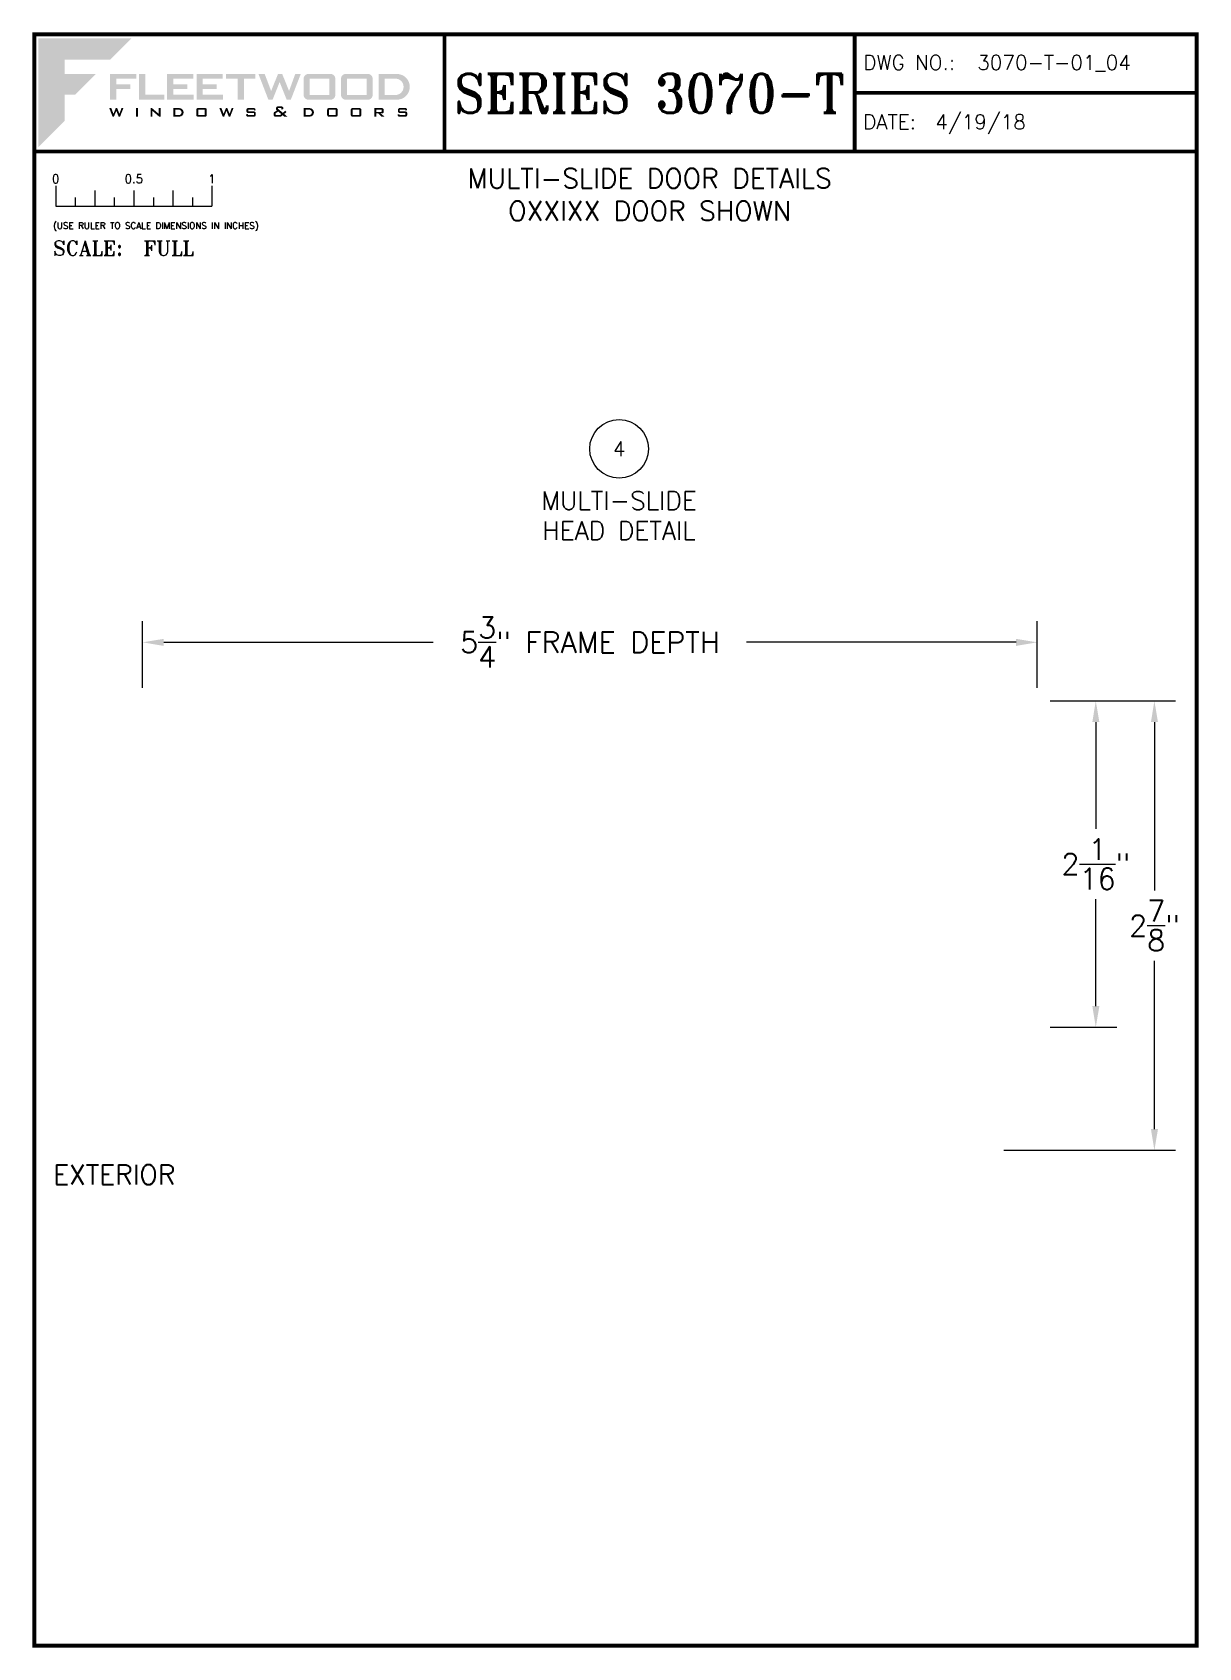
# Paper-space layout 'DETAIL 4' of a CAD drawing. Extents: x 0.3 to 7.8, y 0.1 to 10.4.
import ezdxf
from ezdxf.enums import TextEntityAlignment as Align

# ---------------------------------------------------------------- set-up
doc = ezdxf.new("R2010")
doc.units = 0
doc.header["$LTSCALE"] = 0.25
doc.header["$MEASUREMENT"] = 0
doc.layers.get('0').update_dxf_attribs({"linetype": 'CONTINUOUS'})
doc.layers.get('DEFPOINTS').update_dxf_attribs({"color": 1, "linetype": 'CONTINUOUS'})
for name, color, linetype in [('DIM', 7, 'CONTINUOUS'), ('TEXT', 7, 'CONTINUOUS'), ('TITLE-BLOCK', 7, 'CONTINUOUS')]:
    doc.layers.add(name, color=color, linetype=linetype)
doc.layers.add('VP', color=40, linetype='CONTINUOUS', plot=False)
doc.layers.get('VP').off()
doc.styles.add('ROMANS', font='romans')
doc.styles.add('ROMANT', font='romant')
doc.styles.add('SIMPLEX-094', font='simplex.shx', dxfattribs={"height": 0.094})
doc.styles.get("Standard").update_dxf_attribs({"font": 'simplex.shx'})
doc.dimstyles.new('FULL SCALE', dxfattribs={"dimscale": 0.75, "dimtxt": 0.18, "dimasz": 0.18, "dimexe": 0.18, "dimexo": 0.125, "dimgap": 0.09, "dimtad": 0, "dimtih": 1, "dimtoh": 1, "dimdec": 4, "dimzin": 0, "dimdsep": 46, "dimlunit": 4, "dimtxsty": 'Standard', "dimcen": 0.09, "dimadec": 0, "dimazin": 0, "dimtfac": 1, "dimtdec": 4, "dimtofl": 0, "dimtmove": 0, "dimatfit": 3, "dimfxl": 1, "dimtolj": 1, "dimtzin": 0, "dimarcsym": 0})

# ---------------------------------------------------------------- blocks, each defined once
blk = doc.blocks.new('*D55')
at = {"layer": 'DEFPOINTS', "color": 0}
for p in [(6.72, 6.171), (6.422, 3.296), (7.48, 3.296)]:
    blk.add_point(p, dxfattribs=at)
at = {"layer": 'DIM', "color": 0, "lineweight": -2}
for p, q in [((6.814, 6.171), (7.615, 6.171)), ((7.48, 6.036), (7.48, 4.958)), ((7.48, 3.431), (7.48, 4.508)), ((6.516, 3.296), (7.615, 3.296))]:
    blk.add_line(p, q, dxfattribs=at)
at = {"layer": 'DIM', "color": 0}
for points in [[(7.458, 6.036), (7.503, 6.036), (7.48, 6.171)], [(7.458, 3.431), (7.503, 3.431), (7.48, 3.296)]]:
    blk.add_solid(points, dxfattribs=at)
at = {"layer": 'DIM', "color": 0, "insert": (7.48, 4.733), "char_height": 0.135, "attachment_point": 5}
blk.add_mtext('\\A1;2{\\H1.000000x;\\S7/8;}"', dxfattribs=at)
blk = doc.blocks.new('*D56')
at = {"layer": 'DEFPOINTS', "color": 0}
for p in [(6.73, 6.546), (1.006, 6.161), (6.73, 6.161)]:
    blk.add_point(p, dxfattribs=at)
at = {"layer": 'DIM', "color": 0, "lineweight": -2}
for p, q in [((1.006, 6.255), (1.006, 6.681)), ((6.73, 6.255), (6.73, 6.681)), ((1.141, 6.546), (2.865, 6.546)), ((6.595, 6.546), (4.871, 6.546))]:
    blk.add_line(p, q, dxfattribs=at)
at = {"layer": 'DIM', "color": 0}
for points in [[(1.141, 6.568), (1.141, 6.523), (1.006, 6.546)], [(6.595, 6.568), (6.595, 6.523), (6.73, 6.546)]]:
    blk.add_solid(points, dxfattribs=at)
at = {"layer": 'DIM', "color": 0, "insert": (3.868, 6.546), "char_height": 0.135, "attachment_point": 5}
blk.add_mtext('\\A1;5{\\H1.000000x;\\S3/4;}" FRAME DEPTH', dxfattribs=at)
blk = doc.blocks.new('Fleetwood_Logo_6-10-15')
at = {"true_color": 0x144494}
h = blk.add_hatch(color=154, dxfattribs=at)
h.dxf.hatch_style = 1
h.paths.add_polyline_path([(0.2526, -0.0017), (0.0019, -0.0017), (0.0019, -0.2942), (0.0725, -0.2236), (0.0725, -0.1535), (0.1007, -0.1535), (0.1567, -0.0976), (0.0725, -0.0976), (0.0725, -0.0596), (0.1946, -0.0596)])
at = {"true_color": 0x656b6f}
h = blk.add_hatch(color=251, dxfattribs=at)
h.dxf.hatch_style = 1
h.paths.add_polyline_path([(0.2487, -0.1256), (0.2112, -0.1256), (0.2112, -0.1102), (0.2647, -0.1102), (0.2647, -0.0976), (0.1946, -0.0976), (0.1946, -0.1667), (0.2112, -0.1667), (0.2112, -0.1377), (0.2487, -0.1377)])
h = blk.add_hatch(color=251, dxfattribs=at)
h.dxf.hatch_style = 1
h.paths.add_polyline_path([(0.2886, -0.0976), (0.272, -0.0976), (0.272, -0.1667), (0.3401, -0.1667), (0.3401, -0.1535), (0.2886, -0.1535)])
h = blk.add_hatch(color=251, dxfattribs=at)
h.dxf.hatch_style = 1
h.paths.add_polyline_path([(0.4175, -0.0976), (0.3474, -0.0976), (0.3474, -0.1667), (0.4185, -0.1667), (0.4185, -0.1534), (0.364, -0.1534), (0.364, -0.1377), (0.4015, -0.1377), (0.4015, -0.1256), (0.364, -0.1256), (0.364, -0.1102), (0.4175, -0.1102)])
h = blk.add_hatch(color=251, dxfattribs=at)
h.dxf.hatch_style = 1
h.paths.add_polyline_path([(0.4965, -0.0976), (0.4264, -0.0976), (0.4264, -0.1667), (0.4975, -0.1667), (0.4975, -0.1534), (0.443, -0.1534), (0.443, -0.1377), (0.4804, -0.1377), (0.4804, -0.1256), (0.443, -0.1256), (0.443, -0.1102), (0.4965, -0.1102)])
h = blk.add_hatch(color=251, dxfattribs=at)
h.dxf.hatch_style = 1
h.paths.add_polyline_path([(0.5842, -0.0976), (0.5054, -0.0976), (0.5054, -0.1102), (0.5365, -0.1102), (0.5365, -0.1667), (0.5531, -0.1667), (0.5531, -0.1102), (0.5842, -0.1102)])
h = blk.add_hatch(color=251, dxfattribs=at)
h.dxf.hatch_style = 1
h.paths.add_polyline_path([(0.6089, -0.0976), (0.5921, -0.0976), (0.6188, -0.1667), (0.63, -0.1667), (0.6489, -0.1192), (0.6679, -0.1667), (0.6789, -0.1667), (0.7056, -0.0976), (0.6908, -0.0976), (0.6742, -0.1433), (0.6558, -0.0976), (0.6446, -0.0976), (0.6261, -0.1433)])
h = blk.add_hatch(color=251, dxfattribs=at)
h.dxf.hatch_style = 1
h.paths.add_polyline_path([(0.7853, -0.0976), (0.726, -0.0976, 0.414214), (0.7133, -0.1102), (0.7133, -0.154, 0.414214), (0.726, -0.1667), (0.7853, -0.1667, 0.414214), (0.798, -0.154), (0.798, -0.1102, 0.414214)])
h.paths.add_polyline_path([(0.7819, -0.1102), (0.7819, -0.154), (0.7294, -0.154), (0.7294, -0.1102)], flags=16)
h = blk.add_hatch(color=251, dxfattribs=at)
h.dxf.hatch_style = 1
h.paths.add_polyline_path([(0.8856, -0.0976), (0.8262, -0.0976, 0.414214), (0.8136, -0.1102), (0.8136, -0.154, 0.414214), (0.8262, -0.1667), (0.8856, -0.1667, 0.414214), (0.8982, -0.154), (0.8982, -0.1102, 0.414214)])
h.paths.add_polyline_path([(0.8822, -0.1102), (0.8822, -0.154), (0.8296, -0.154), (0.8296, -0.1102)], flags=16)
h = blk.add_hatch(color=251, dxfattribs=at)
h.dxf.hatch_style = 1
h.paths.add_polyline_path([(0.9632, -0.0976), (0.914, -0.0976), (0.914, -0.1667), (0.9632, -0.1667, 1)])
h.paths.add_polyline_path([(0.9301, -0.1102), (0.9593, -0.1102, -1), (0.9593, -0.154), (0.9301, -0.154)], flags=16)
h = blk.add_hatch(color=7)
h.dxf.hatch_style = 1
h.paths.add_polyline_path([(0.2301, -0.1891), (0.2251, -0.1891), (0.2196, -0.2043), (0.2134, -0.1891), (0.2097, -0.1891), (0.2035, -0.2043), (0.1978, -0.1891), (0.1922, -0.1891), (0.2011, -0.2121), (0.2048, -0.2121), (0.2112, -0.1963), (0.2175, -0.2121), (0.2212, -0.2121)])
h = blk.add_hatch(color=7)
h.dxf.hatch_style = 1
h.paths.add_polyline_path([(0.2691, -0.1891), (0.2637, -0.1891), (0.2637, -0.2118), (0.2637, -0.2121), (0.2691, -0.2121)])
h = blk.add_hatch(color=7)
h.dxf.hatch_style = 1
h.paths.add_polyline_path([(0.3077, -0.1964), (0.3259, -0.2121), (0.3298, -0.2121), (0.3298, -0.1891), (0.325, -0.1891), (0.325, -0.2047), (0.3067, -0.1891), (0.3029, -0.1891), (0.3029, -0.2121), (0.3077, -0.2121)])
h = blk.add_hatch(color=7)
h.dxf.hatch_style = 1
h.paths.add_polyline_path([(0.3801, -0.1891), (0.3637, -0.1891), (0.3637, -0.2121), (0.3801, -0.2121, 1)])
h.paths.add_polyline_path([(0.3691, -0.2079), (0.3691, -0.1933), (0.3788, -0.1933, -1), (0.3788, -0.2079)], flags=16)
h = blk.add_hatch(color=7)
h.dxf.hatch_style = 1
h.paths.add_polyline_path([(0.4537, -0.2079), (0.4537, -0.1933, 0.414214), (0.4495, -0.1891), (0.4297, -0.1891, 0.414214), (0.4255, -0.1933), (0.4255, -0.2079, 0.414214), (0.4297, -0.2121), (0.4495, -0.2121, 0.414214)])
h.paths.add_polyline_path([(0.4308, -0.2079), (0.4308, -0.1933), (0.4484, -0.1933), (0.4484, -0.2079)], flags=16)
h = blk.add_hatch(color=7)
h.dxf.hatch_style = 1
h.paths.add_polyline_path([(0.5253, -0.1891), (0.5203, -0.1891), (0.5148, -0.2043), (0.5087, -0.1891), (0.5049, -0.1891), (0.4988, -0.2043), (0.493, -0.1891), (0.4874, -0.1891), (0.4963, -0.2121), (0.5001, -0.2121), (0.5064, -0.1963), (0.5127, -0.2121), (0.5164, -0.2121)])
h = blk.add_hatch(color=7)
h.dxf.hatch_style = 1
h.paths.add_polyline_path([(0.5801, -0.1891), (0.5643, -0.1891, 0.414214), (0.56, -0.1933), (0.56, -0.1981, 0.414214), (0.5643, -0.2024), (0.58, -0.2024), (0.58, -0.2078), (0.5637, -0.2078), (0.5637, -0.2052), (0.5591, -0.2062), (0.5591, -0.2078, 0.414214), (0.5634, -0.2121), (0.5805, -0.2121, 0.414214), (0.5848, -0.2078), (0.5848, -0.2024, 0.414214), (0.5805, -0.1982), (0.5648, -0.1982), (0.5648, -0.193), (0.5798, -0.193), (0.5798, -0.1958), (0.5843, -0.1948), (0.5843, -0.1933, 0.414214)])
h = blk.add_hatch(color=7)
h.dxf.hatch_style = 1
h.paths.add_polyline_path([(0.645, -0.1913, -0.222262), (0.6447, -0.1906), (0.6447, -0.1892), (0.6535, -0.1892), (0.6535, -0.193), (0.6587, -0.1918), (0.6587, -0.189, 0.414214), (0.6544, -0.1847), (0.6437, -0.1847, 0.414214), (0.6394, -0.189), (0.6394, -0.1922, 0.222262), (0.6407, -0.1948), (0.6415, -0.1955), (0.6345, -0.1998, 0.260684), (0.6329, -0.2027), (0.6329, -0.2078, 0.414214), (0.6372, -0.2121), (0.6514, -0.2121, 0.17577), (0.6536, -0.2113), (0.657, -0.2085), (0.6614, -0.2121), (0.6699, -0.2121), (0.6613, -0.2049), (0.6676, -0.1997), (0.6637, -0.1964), (0.6574, -0.2017)])
h.paths.add_polyline_path([(0.6532, -0.2052), (0.6509, -0.2072, -0.17577), (0.6502, -0.2074), (0.6382, -0.2074), (0.6382, -0.2033, -0.260684), (0.6387, -0.2025), (0.6451, -0.1985)], flags=16)
h = blk.add_hatch(color=7)
h.dxf.hatch_style = 1
h.paths.add_polyline_path([(0.7294, -0.1891), (0.713, -0.1891), (0.713, -0.2121), (0.7294, -0.2121, 1)])
h.paths.add_polyline_path([(0.7184, -0.2079), (0.7184, -0.1933), (0.7281, -0.1933, -1), (0.7281, -0.2079)], flags=16)
h = blk.add_hatch(color=7)
h.dxf.hatch_style = 1
h.paths.add_polyline_path([(0.8045, -0.2079), (0.8045, -0.1933, 0.414214), (0.8003, -0.1891), (0.7805, -0.1891, 0.414214), (0.7763, -0.1933), (0.7763, -0.2079, 0.414214), (0.7805, -0.2121), (0.8003, -0.2121, 0.414214)])
h.paths.add_polyline_path([(0.7816, -0.2079), (0.7816, -0.1933), (0.7992, -0.1933), (0.7992, -0.2079)], flags=16)
h = blk.add_hatch(color=7)
h.dxf.hatch_style = 1
h.paths.add_polyline_path([(0.8678, -0.2079), (0.8678, -0.1933, 0.414214), (0.8636, -0.1891), (0.8438, -0.1891, 0.414214), (0.8396, -0.1933), (0.8396, -0.2079, 0.414214), (0.8438, -0.2121), (0.8636, -0.2121, 0.414214)])
h.paths.add_polyline_path([(0.8449, -0.2079), (0.8449, -0.1933), (0.8624, -0.1933), (0.8624, -0.2079)], flags=16)
h = blk.add_hatch(color=7)
h.dxf.hatch_style = 1
h.paths.add_polyline_path([(0.9277, -0.1993), (0.9277, -0.1933, 0.414214), (0.9235, -0.1891), (0.9028, -0.1891), (0.9028, -0.2121), (0.9082, -0.2121), (0.9082, -0.2035), (0.9131, -0.2035), (0.9224, -0.2121), (0.9303, -0.2121), (0.9197, -0.2035), (0.9235, -0.2035, 0.414214)])
h.paths.add_polyline_path([(0.9082, -0.1993), (0.9082, -0.1933), (0.9214, -0.1933, -0.414214), (0.9224, -0.1943), (0.9224, -0.1983, -0.414214), (0.9214, -0.1993)], flags=16)
h = blk.add_hatch(color=7)
h.dxf.hatch_style = 1
h.paths.add_polyline_path([(0.9867, -0.1982), (0.971, -0.1982), (0.971, -0.193), (0.9859, -0.193), (0.9859, -0.1958), (0.9905, -0.1948), (0.9905, -0.1933, 0.414214), (0.9863, -0.1891), (0.9705, -0.1891, 0.414214), (0.9662, -0.1933), (0.9662, -0.1981, 0.414214), (0.9705, -0.2024), (0.9862, -0.2024), (0.9862, -0.2078), (0.9699, -0.2078), (0.9699, -0.2052), (0.9653, -0.2062), (0.9653, -0.2078, 0.414214), (0.9696, -0.2121), (0.9867, -0.2121, 0.414214), (0.991, -0.2078), (0.991, -0.2024, 0.414214)])
blk = doc.blocks.new('A-SIZE_P')
at = {"const_width": 0.025}
blk.add_lwpolyline([(0.313, 0.125), (7.751, 0.125), (7.751, 10.437), (0.313, 10.437)], close=True, dxfattribs=at)
for points in [[(2.938, 10.437), (2.938, 9.687)], [(5.563, 10.437), (5.563, 9.687)], [(5.563, 10.062), (7.751, 10.062)], [(0.313, 9.687), (7.751, 9.687)]]:
    blk.add_lwpolyline(points, dxfattribs=at)
at = {"xscale": 2.387023416083395, "yscale": 2.387023416083395, "zscale": 2.387023416083395}
blk.add_blockref('Fleetwood_Logo_6-10-15', (0.334, 10.416), dxfattribs=at)
for s, style, p in [('DWG NO.:', 'SIMPLEX-094', (5.617, 10.209)), ('DATE:', 'SIMPLEX-094', (5.616, 9.829)), ('SCALE:', 'ROMANT', (0.433, 9.022))]:
    blk.add_text(s, height=0.094, dxfattribs=dict(style=style)).set_placement(p)
for tag, p, style in [('DWG_NO', (6.346, 10.209), 'SIMPLEX-094'), ('DATE', (6.077, 9.829), 'SIMPLEX-094'), ('SCALE', (1.011, 9.02), 'ROMANT')]:
    blk.add_attdef(tag, p, '', height=0.094, dxfattribs=dict(style=style))
for tag, height, style, width, p, p2 in [('DWG_NO_F', 0.094, 'SIMPLEX-094', 1.745692, (6.347, 10.209), (7.683, 10.209)), ('PRODUCT', 0.25, 'ROMANT', 1.390728, (3.001, 9.934), (5.5, 9.934))]:
    blk.add_attdef(tag, text='', height=height, dxfattribs=dict(style=style, width=width)).set_placement(p, p2, align=Align.FIT)
blk = doc.blocks.new('sectball')
blk.add_circle((0, 0), 0.125)
blk.add_attdef('NO', text='', height=0.062).set_placement((0, 0), align=Align.MIDDLE_CENTER)
for tag, p in [('LINE1', (0, -0.2588)), ('LINE2', (0, -0.3864)), ('LINE3', (0, -0.5214))]:
    blk.add_attdef(tag, text='', height=0.078).set_placement(p, align=Align.CENTER)
blk = doc.blocks.new('Full')
for p, q in [((0.137, -0.219), (0.137, -0.35)), ((0.262, -0.294), (0.262, -0.35)), ((0.387, -0.249), (0.387, -0.35)), ((0.512, -0.294), (0.512, -0.35)), ((0.637, -0.249), (0.637, -0.35)), ((0.762, -0.294), (0.762, -0.35)), ((0.887, -0.249), (0.887, -0.35)), ((1.012, -0.294), (1.012, -0.35)), ((1.137, -0.219), (1.137, -0.35)), ((0.137, -0.35), (1.137, -0.35))]:
    blk.add_line(p, q)
for s, p in [('0', (0.137, -0.219)), ('0.5', (0.637, -0.219)), ('1', (1.137, -0.219))]:
    blk.add_text(s, height=0.055).set_placement(p, align=Align.BOTTOM_CENTER)
at = {"style": 'ROMANS'}
blk.add_text('(USE RULER TO SCALE DIMENSIONS IN INCHES)', height=0.04115, dxfattribs=at).set_placement((0.12, -0.495))
blk = doc.blocks.new('*D76')
at = {"layer": 'DEFPOINTS', "color": 0}
for p in [(6.72, 6.171), (6.72, 4.083), (7.105, 4.083)]:
    blk.add_point(p, dxfattribs=at)
at = {"layer": 'DIM', "color": 0, "lineweight": -2}
for p, q in [((6.814, 6.171), (7.24, 6.171)), ((7.105, 6.036), (7.105, 5.352)), ((7.105, 4.218), (7.105, 4.902)), ((6.814, 4.083), (7.24, 4.083))]:
    blk.add_line(p, q, dxfattribs=at)
at = {"layer": 'DIM', "color": 0}
for points in [[(7.083, 6.036), (7.128, 6.036), (7.105, 6.171)], [(7.083, 4.218), (7.128, 4.218), (7.105, 4.083)]]:
    blk.add_solid(points, dxfattribs=at)
at = {"layer": 'DIM', "color": 0, "insert": (7.105, 5.127), "char_height": 0.135, "attachment_point": 5}
blk.add_mtext('\\A1;2{\\H1.000000x;\\S1/16;}"', dxfattribs=at)

psp = doc.layouts.new('DETAIL 4')

# ---------------------------------------------------------------- block references
at = {"layer": 'TEXT', "xscale": 1.504, "yscale": 1.504, "zscale": 1.504}
psp.add_blockref('sectball', (4.05507, 7.78398), dxfattribs=at).add_auto_attribs({'NO': '4', 'LINE1': 'MULTI-SLIDE', 'LINE2': 'HEAD DETAIL'})
at = {"layer": 'TITLE-BLOCK'}
ref = psp.add_blockref('A-SIZE_P', (0, 0), dxfattribs=at)
ref.add_attrib('DATE', '4/19/18', (6.07741, 9.82884), dxfattribs={"layer": '0', "height": 0.094, "style": 'SIMPLEX-094'})
ref.add_attrib('SCALE', 'FULL', (1.01101, 9.02035), dxfattribs={"layer": '0', "height": 0.094, "style": 'ROMANT'})
ref.add_attrib('PRODUCT', 'SERIES 3070-T', dxfattribs={"layer": '0', "height": 0.25, "style": 'ROMANT', "width": 0.807692}).set_placement((3.0005, 9.93352), (5.5005, 9.93352), align=Align.FIT)
ref.add_attrib('DWG_NO', '3070-T-01_04', (6.34634, 10.20879), dxfattribs={"layer": '0', "height": 0.094, "style": 'SIMPLEX-094'})
psp.add_blockref('Full', (0.313, 9.687), dxfattribs=at)

# ---------------------------------------------------------------- texts
at = {"layer": 'TEXT'}
psp.add_text('EXTERIOR', height=0.125, dxfattribs=at).set_placement((0.82503, 3.07735), align=Align.CENTER)
at = {"layer": 'TEXT', "insert": (4.2505, 9.41101), "char_height": 0.125, "width": 2.875, "attachment_point": 5}
psp.add_mtext('MULTI-SLIDE DOOR DETAILS\\POXXIXX DOOR SHOWN', dxfattribs=at)

# ---------------------------------------------------------------- dimensions: what is measured, and where the dimension line sits
at = {"layer": 'DIM'}
dim = psp.add_linear_dim(base=(6.73007, 6.54581), p1=(1.00607, 6.16081), p2=(6.73007, 6.16081), text='<> FRAME DEPTH', dimstyle='FULL SCALE', dxfattribs=at)
dim.commit()
dim.dimension.update_dxf_attribs({"geometry": '*D56', "text_midpoint": (3.86807, 6.54581)})
for base, p2, picture, middle in [((7.48007, 3.29581), (6.42207, 3.29581), '*D55', (7.48007, 4.73331)), ((7.10507, 4.08281), (6.72007, 4.08281), '*D76', (7.10507, 5.12681))]:
    dim = psp.add_linear_dim(base=base, p1=(6.72007, 6.17081), p2=p2, angle=90, dimstyle='FULL SCALE', dxfattribs=at)
    dim.commit()
    dim.dimension.update_dxf_attribs({"geometry": picture, "text_midpoint": middle})

# ---------------------------------------------------------------- viewports
at = {"layer": 'VP'}
psp.add_viewport(center=(3.8481, 4.62861), size=(6.00139, 3.4856029), view_center_point=(12.59798, 19.44327), view_height=3.4856026, dxfattribs=at)

doc.saveas('drawing.dxf')
